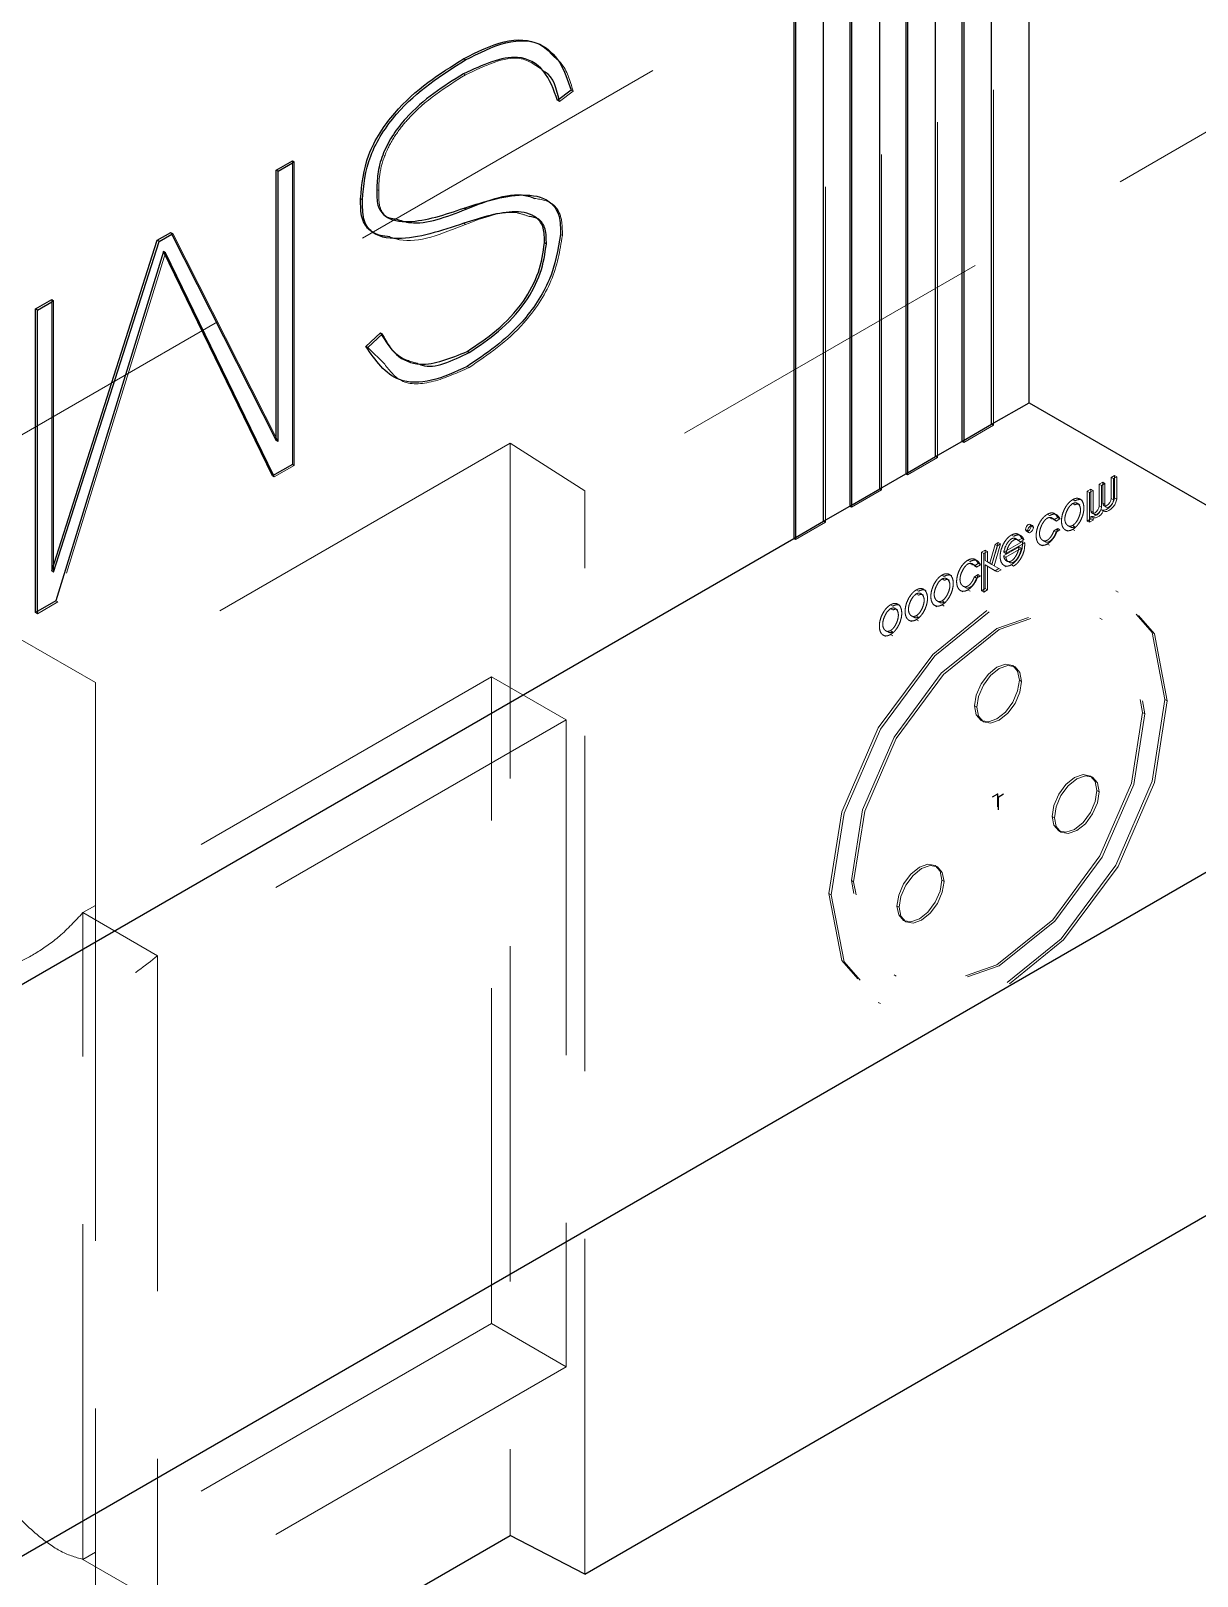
# Model space of a CAD drawing. Header units: millimetres. Extents: x 0 to 841, y 0 to 2287.
# Drawn here: x 610.68 to 615.1, y 222.34 to 228.19 of the extents above; entities that cross this region are included whole.
import ezdxf

# ---------------------------------------------------------------- set-up
doc = ezdxf.new("R2010")
doc.units = ezdxf.units.MM
doc.header["$PDSIZE"] = -1
doc.linetypes.add('HIDDEN', pattern=[1.905, 1.27, -0.635])

msp = doc.modelspace()

# ---------------------------------------------------------------- linework, layer by layer
at = {"color": 7, "linetype": 'Continuous', "lineweight": 25}
for p, q in [((614.4622, 226.7823), (614.4622, 230.8126)), ((614.3207, 226.7006), (614.3207, 230.731)), ((614.2076, 230.6656), (614.2076, 226.6353)), ((614.2147, 230.6616), (614.2147, 226.6394)), ((614.1086, 226.5782), (614.1086, 230.6085)), ((613.9955, 230.5432), (613.9955, 226.5128)), ((614.0025, 230.5391), (614.0025, 226.5169)), ((613.8965, 226.4557), (613.8965, 230.486)), ((613.7833, 230.4207), (613.7833, 226.3904)), ((613.7904, 230.4166), (613.7904, 226.3945)), ((613.6843, 226.3332), (613.6843, 230.3636)), ((613.5712, 230.2983), (613.5712, 226.2679)), ((613.5783, 230.2942), (613.5783, 226.272)), ((612.3273, 228.0804), (612.3202, 228.0845)), ((612.7279, 227.9661), (612.6765, 227.9268)), ((611.6106, 227.6633), (611.6718, 227.6986)), ((611.6718, 227.6986), (611.6718, 226.5487)), ((611.6106, 226.6391), (611.6106, 227.6633)), ((611.6176, 227.6592), (611.6106, 227.6633)), ((611.6176, 227.6592), (611.6718, 227.6905)), ((611.6176, 226.6351), (611.6176, 227.6592)), ((611.9374, 227.55), (611.9303, 227.5541)), ((612.3298, 227.5151), (612.3227, 227.5192)), ((611.1602, 227.3974), (611.212, 227.4273)), ((611.1673, 227.3933), (611.2152, 227.421)), ((611.212, 227.4273), (611.6106, 226.6391)), ((610.7603, 226.1449), (611.1602, 227.3974)), ((610.7673, 226.1408), (611.1673, 227.3933)), ((611.1836, 227.3542), (610.7761, 226.0317)), ((611.1673, 227.3933), (611.1602, 227.3974)), ((611.596, 226.505), (611.1836, 227.3542)), ((611.1907, 227.3501), (611.1836, 227.3542)), ((611.6, 226.5072), (611.1907, 227.3501)), ((612.634, 227.3832), (612.627, 227.3873)), ((610.699, 227.1371), (610.7603, 227.1724)), ((610.7603, 227.1724), (610.7603, 226.1449)), ((610.699, 225.9871), (610.699, 227.1371)), ((610.7061, 227.133), (610.699, 227.1371)), ((610.7061, 227.133), (610.7603, 227.1643)), ((610.7061, 225.9912), (610.7061, 227.133)), ((611.9504, 226.9948), (612.0057, 227.047)), ((611.9574, 226.9907), (612.0128, 227.0429)), ((611.9574, 226.9907), (611.9504, 226.9948)), ((612.0217, 226.9276), (611.9574, 226.9907)), ((612.3415, 226.9723), (612.3344, 226.9764)), ((614.3207, 226.7006), (614.4622, 226.7823)), ((614.4622, 226.7823), (616.3374, 225.6997)), ((614.2076, 226.6353), (614.3207, 226.7006)), ((611.6176, 226.6351), (611.6106, 226.6391)), ((614.1086, 226.5782), (614.2076, 226.6353)), ((611.6718, 226.5487), (611.596, 226.505)), ((613.9955, 226.5128), (614.1086, 226.5782)), ((613.8965, 226.4557), (613.9955, 226.5128)), ((613.7833, 226.3904), (613.8965, 226.4557)), ((613.6843, 226.3332), (613.7833, 226.3904)), ((613.5712, 226.2679), (613.6843, 226.3332)), ((608.285, 223.2162), (613.5712, 226.2679)), ((610.7673, 226.1408), (610.7603, 226.1449)), ((610.7761, 226.0317), (610.699, 225.9871)), ((609.9735, 222.0258), (616.3374, 225.6997)), ((612.7793, 222.3459), (615.9075, 224.1518)), ((610.926, 221.5855), (612.4965, 222.4921)), ((612.7793, 222.3459), (612.4965, 222.4921))]:
    msp.add_line(p, q, dxfattribs=at)
at = {"color": 7, "linetype": 'HIDDEN', "lineweight": 18}
for p, q in [((614.3278, 226.6965), (614.3278, 230.7269)), ((614.1157, 226.5741), (614.1157, 230.6044)), ((613.9035, 226.4516), (613.9035, 230.482)), ((613.6914, 226.3292), (613.6914, 230.3595)), ((616.3374, 229.9457), (609.9735, 226.2718)), ((615.9075, 228.254), (612.7793, 226.4481)), ((612.3273, 228.0235), (612.3202, 228.0276)), ((612.735, 227.962), (612.6836, 227.9227)), ((612.735, 227.962), (612.7279, 227.9661)), ((612.6836, 227.9227), (612.6765, 227.9268)), ((611.6789, 227.6945), (611.6718, 227.6986)), ((611.6718, 227.6905), (611.6789, 227.6945)), ((611.6789, 227.6945), (611.6789, 226.5446)), ((611.9988, 227.5862), (611.9918, 227.5902)), ((611.219, 227.4232), (611.212, 227.4273)), ((611.2152, 227.421), (611.219, 227.4232)), ((611.219, 227.4232), (611.6176, 226.6351)), ((612.3281, 227.4576), (612.321, 227.4617)), ((612.6949, 227.4155), (612.6878, 227.4196)), ((611.1907, 227.3501), (610.7832, 226.0276)), ((610.7673, 227.1683), (610.7603, 227.1724)), ((610.7603, 227.1643), (610.7673, 227.1683)), ((610.7673, 227.1683), (610.7673, 226.1408)), ((612.0128, 227.0429), (612.0057, 227.047)), ((612.3415, 226.9158), (612.3344, 226.9199)), ((614.2147, 226.6312), (614.3278, 226.6965)), ((614.3278, 226.6965), (614.3207, 226.7006)), ((612.4965, 226.6285), (610.926, 225.7219)), ((612.4965, 226.6285), (612.7793, 226.4481)), ((612.4965, 226.6285), (612.4965, 222.4921)), ((614.2147, 226.6312), (614.2076, 226.6353)), ((614.2147, 226.6394), (614.2147, 226.6312)), ((611.6789, 226.5446), (611.6031, 226.5009)), ((611.6789, 226.5446), (611.6718, 226.5487)), ((614.0025, 226.5088), (614.1157, 226.5741)), ((614.1157, 226.5741), (614.1086, 226.5782)), ((611.6031, 226.5009), (611.596, 226.505)), ((611.6031, 226.5009), (611.6, 226.5072)), ((614.0025, 226.5088), (613.9955, 226.5128)), ((614.0025, 226.5169), (614.0025, 226.5088)), ((614.7282, 226.4732), (614.7414, 226.4808)), ((614.7282, 226.4732), (614.7282, 226.391)), ((614.7282, 226.4732), (614.7367, 226.4683)), ((614.7367, 226.4683), (614.7499, 226.4759)), ((614.7414, 226.4808), (614.7414, 226.4011)), ((614.7414, 226.4808), (614.7499, 226.4759)), ((614.7499, 226.4759), (614.7499, 226.3962)), ((614.7864, 226.5068), (614.7736, 226.4994)), ((614.7736, 226.4994), (614.7736, 226.4197)), ((614.7736, 226.4994), (614.7821, 226.4945)), ((614.7949, 226.5019), (614.7821, 226.4945)), ((614.7821, 226.4945), (614.7821, 226.4148)), ((614.7864, 226.5068), (614.7864, 226.4212)), ((614.7864, 226.5068), (614.7949, 226.5019)), ((614.7949, 226.5019), (614.7949, 226.4163)), ((612.7793, 222.3459), (612.7793, 226.4481)), ((613.7904, 226.3863), (613.9035, 226.4516)), ((613.9035, 226.4516), (613.8965, 226.4557)), ((614.6277, 226.4151), (614.6361, 226.4102)), ((614.664, 226.4125), (614.6555, 226.4174)), ((614.6824, 226.4467), (614.6962, 226.4547)), ((614.6824, 226.3341), (614.6824, 226.4467)), ((614.6824, 226.4467), (614.6909, 226.4418)), ((614.6909, 226.4418), (614.7047, 226.4498)), ((614.6909, 226.3292), (614.6909, 226.4418)), ((614.6962, 226.4547), (614.6962, 226.3725)), ((614.6962, 226.4547), (614.7047, 226.4498)), ((614.7047, 226.4498), (614.7047, 226.3676)), ((614.7367, 226.4683), (614.7367, 226.3861)), ((614.7736, 226.4197), (614.7821, 226.4148)), ((614.7864, 226.4212), (614.7949, 226.4163)), ((613.7904, 226.3863), (613.7833, 226.3904)), ((613.7904, 226.3945), (613.7904, 226.3863)), ((614.5316, 226.3597), (614.5401, 226.3548)), ((614.5662, 226.358), (614.5577, 226.3629)), ((614.6277, 226.4004), (614.6361, 226.3955)), ((614.6552, 226.3953), (614.6467, 226.4002)), ((614.6962, 226.3725), (614.7047, 226.3676)), ((614.7008, 226.3644), (614.7093, 226.3595)), ((614.7282, 226.391), (614.7367, 226.3861)), ((614.7348, 226.3774), (614.7433, 226.3725)), ((614.7357, 226.3768), (614.7442, 226.3719)), ((614.7414, 226.4011), (614.7499, 226.3962)), ((614.7461, 226.3918), (614.7546, 226.3869)), ((613.5783, 226.2638), (613.6914, 226.3292)), ((613.6914, 226.3292), (613.6843, 226.3332)), ((614.449, 226.3023), (614.4574, 226.2974)), ((614.4521, 226.2954), (614.4606, 226.2905)), ((614.4756, 226.3165), (614.4671, 226.3214)), ((614.4702, 226.3145), (614.4787, 226.3096)), ((614.5475, 226.3427), (614.5391, 226.3476)), ((614.5565, 226.3387), (614.571, 226.347)), ((614.5565, 226.3387), (614.565, 226.3338)), ((614.5565, 226.2968), (614.571, 226.3052)), ((614.5565, 226.2968), (614.565, 226.2919)), ((614.565, 226.3338), (614.5795, 226.3421)), ((614.565, 226.2919), (614.5795, 226.3003)), ((614.571, 226.347), (614.5795, 226.3421)), ((614.571, 226.3052), (614.5795, 226.3003)), ((614.5998, 226.3002), (614.6083, 226.2953)), ((614.6086, 226.3173), (614.6171, 226.3124)), ((614.6277, 226.3171), (614.6361, 226.3123)), ((614.6277, 226.3025), (614.6361, 226.2976)), ((614.6824, 226.3341), (614.6962, 226.342)), ((614.6824, 226.3341), (614.6909, 226.3292)), ((614.6909, 226.3292), (614.7047, 226.3371)), ((614.6962, 226.342), (614.6962, 226.3509)), ((614.6962, 226.3509), (614.7047, 226.346)), ((614.6962, 226.342), (614.7047, 226.3371)), ((614.7047, 226.3371), (614.7047, 226.346)), ((610.926, 225.7219), (609.9735, 226.2718)), ((613.5783, 226.2638), (613.5712, 226.2679)), ((613.5783, 226.272), (613.5783, 226.2638)), ((614.334, 226.2456), (614.3134, 226.1742)), ((614.3218, 226.1694), (614.3457, 226.2524)), ((614.3425, 226.2407), (614.3219, 226.1693)), ((614.3303, 226.1645), (614.3542, 226.2475)), ((614.3457, 226.2524), (614.334, 226.2456)), ((614.334, 226.2456), (614.3425, 226.2407)), ((614.3542, 226.2475), (614.3425, 226.2407)), ((614.3457, 226.2524), (614.3542, 226.2475)), ((614.366, 226.2026), (614.4248, 226.2365)), ((614.3664, 226.216), (614.4374, 226.257)), ((614.3749, 226.2111), (614.4458, 226.2521)), ((614.3954, 226.281), (614.4038, 226.2761)), ((614.4128, 226.2642), (614.4043, 226.2691)), ((614.4203, 226.26), (614.4348, 226.2683)), ((614.4203, 226.26), (614.4287, 226.2551)), ((614.4299, 226.2793), (614.4214, 226.2842)), ((614.4248, 226.2365), (614.4332, 226.2316)), ((614.4287, 226.2551), (614.4432, 226.2634)), ((614.4348, 226.2683), (614.4432, 226.2634)), ((614.4374, 226.257), (614.4458, 226.2521)), ((614.5038, 226.2448), (614.5123, 226.2399)), ((614.5128, 226.2618), (614.5213, 226.2569)), ((614.5316, 226.247), (614.5401, 226.2421)), ((614.2304, 226.1858), (614.2389, 226.1809)), ((614.265, 226.1841), (614.2565, 226.189)), ((614.2965, 226.224), (614.2826, 226.2159)), ((614.2826, 226.2159), (614.2826, 226.07)), ((614.2826, 226.2159), (614.2911, 226.211)), ((614.305, 226.2191), (614.2911, 226.211)), ((614.2911, 226.211), (614.2911, 226.0651)), ((614.2965, 226.184), (614.2965, 226.224)), ((614.2965, 226.224), (614.305, 226.2191)), ((614.2965, 226.184), (614.3134, 226.1742)), ((614.2965, 226.184), (614.305, 226.1791)), ((614.305, 226.1791), (614.305, 226.2191)), ((614.305, 226.1791), (614.3218, 226.1694)), ((614.366, 226.2026), (614.3744, 226.1977)), ((614.3664, 226.216), (614.3749, 226.2111)), ((614.3744, 226.1977), (614.4332, 226.2316)), ((614.3826, 226.1806), (614.3911, 226.1757)), ((614.1329, 226.1295), (614.1413, 226.1246)), ((614.1692, 226.1268), (614.1607, 226.1317)), ((614.2463, 226.1688), (614.2379, 226.1737)), ((614.2553, 226.1648), (614.2698, 226.1731)), ((614.2553, 226.1648), (614.2638, 226.1599)), ((614.2553, 226.1229), (614.2698, 226.1313)), ((614.2553, 226.1229), (614.2638, 226.1181)), ((614.2638, 226.1599), (614.2783, 226.1682)), ((614.2638, 226.1181), (614.2783, 226.1264)), ((614.2698, 226.1731), (614.2783, 226.1682)), ((614.2698, 226.1313), (614.2783, 226.1264)), ((614.2965, 226.1676), (614.334, 226.146)), ((614.2965, 226.0781), (614.2965, 226.1676)), ((614.2965, 226.1676), (614.305, 226.1627)), ((614.305, 226.0732), (614.305, 226.1627)), ((614.305, 226.1627), (614.3425, 226.1411)), ((614.3134, 226.1742), (614.3218, 226.1694)), ((614.3218, 226.1694), (614.3482, 226.1542)), ((614.3218, 226.1694), (614.3303, 226.1645)), ((614.3303, 226.1645), (614.3566, 226.1493)), ((614.334, 226.146), (614.3482, 226.1542)), ((614.334, 226.146), (614.3425, 226.1411)), ((614.3425, 226.1411), (614.3566, 226.1493)), ((614.3482, 226.1542), (614.3566, 226.1493)), ((614.3675, 226.1661), (614.376, 226.1612)), ((614.3954, 226.1683), (614.4038, 226.1634)), ((614.0353, 226.0732), (614.0438, 226.0683)), ((614.0716, 226.0705), (614.0631, 226.0754)), ((614.1329, 226.1148), (614.1413, 226.1099)), ((614.1604, 226.1097), (614.1519, 226.1146)), ((614.2026, 226.0709), (614.2111, 226.066)), ((614.2116, 226.0879), (614.2201, 226.083)), ((614.2304, 226.0731), (614.2389, 226.0682)), ((614.2826, 226.07), (614.2965, 226.0781)), ((614.2826, 226.07), (614.2911, 226.0651)), ((614.2911, 226.0651), (614.305, 226.0732)), ((614.2965, 226.0781), (614.305, 226.0732)), ((614.7993, 226.0652), (614.7908, 226.0701)), ((610.7832, 226.0276), (610.7061, 225.9831)), ((610.7832, 226.0276), (610.7761, 226.0317)), ((613.9377, 226.0168), (613.9462, 226.0119)), ((613.9377, 226.0021), (613.9462, 225.9972)), ((613.9652, 225.997), (613.9568, 226.0019)), ((613.9741, 226.0142), (613.9656, 226.0191)), ((614.0353, 226.0585), (614.0438, 226.0536)), ((614.0628, 226.0534), (614.0543, 226.0583)), ((614.105, 226.0146), (614.1135, 226.0097)), ((614.1138, 226.0317), (614.1223, 226.0268)), ((614.1329, 226.0315), (614.1413, 226.0266)), ((614.1329, 226.0168), (614.1413, 226.0119)), ((610.7061, 225.9831), (610.699, 225.9871)), ((610.7061, 225.9831), (610.7061, 225.9912)), ((614.0074, 225.9582), (614.0159, 225.9533)), ((614.0162, 225.9754), (614.0247, 225.9705)), ((614.0353, 225.9752), (614.0438, 225.9703)), ((614.0353, 225.9605), (614.0438, 225.9556)), ((614.7393, 225.9613), (614.7308, 225.9662)), ((613.9098, 225.9019), (613.9183, 225.897)), ((613.9187, 225.919), (613.9271, 225.9141)), ((613.9377, 225.9188), (613.9462, 225.9139)), ((613.9377, 225.9041), (613.9462, 225.8992)), ((614.4093, 225.7817), (614.4008, 225.7866)), ((612.4258, 225.7443), (610.926, 224.8785)), ((610.926, 225.7219), (610.926, 224.8785)), ((612.4258, 225.7443), (612.7086, 225.581)), ((612.4258, 223.2947), (612.4258, 225.7443)), ((614.4257, 225.7316), (614.4342, 225.7267)), ((614.9772, 225.6581), (614.9857, 225.6532)), ((614.256, 225.6336), (614.2645, 225.6287)), ((614.8924, 225.6091), (614.9009, 225.6042)), ((612.7086, 225.581), (611.1614, 224.6879)), ((612.7086, 225.581), (612.7086, 223.1314)), ((614.2808, 225.5787), (614.2893, 225.5738)), ((614.7033, 225.3634), (614.6948, 225.3683)), ((614.7196, 225.3134), (614.7281, 225.3085)), ((614.5499, 225.2154), (614.5584, 225.2105)), ((614.5748, 225.1605), (614.5833, 225.1556)), ((614.1154, 225.0241), (614.1069, 225.029)), ((613.7893, 224.9723), (613.7978, 224.9674)), ((614.1318, 224.974), (614.1402, 224.9691)), ((613.7044, 224.9233), (613.7129, 224.9184)), ((610.926, 224.8785), (610.8786, 224.8511)), ((610.8786, 222.4015), (610.8786, 224.8511)), ((610.8786, 224.8511), (611.1614, 224.6879)), ((610.926, 224.8785), (610.926, 222.4289)), ((613.962, 224.876), (613.9705, 224.8711)), ((613.9869, 224.8211), (613.9954, 224.8162)), ((611.1614, 224.6879), (611.1614, 222.2382)), ((613.9509, 224.6152), (613.9594, 224.6103)), ((613.8909, 224.5112), (613.8994, 224.5063)), ((612.4258, 223.2947), (610.926, 222.4289)), ((612.7086, 223.1314), (612.4258, 223.2947)), ((612.7086, 223.1314), (611.1614, 222.2382)), ((610.926, 222.4289), (610.8786, 222.4015)), ((611.1614, 222.2382), (610.8786, 222.4015)), ((610.926, 222.4289), (610.926, 221.5855))]:
    msp.add_line(p, q, dxfattribs=at)
at = {"color": 7, "linetype": 'Continuous'}
for p, q in [((614.3434, 225.3), (614.3225, 225.2879)), ((614.3434, 225.3), (614.3225, 225.2879)), ((614.3434, 225.3), (614.3434, 225.2516)), ((614.3434, 225.3), (614.3434, 225.2516)), ((614.3451, 225.2882), (614.366, 225.3003)), ((614.3451, 225.2882), (614.3451, 225.2399))]:
    msp.add_line(p, q, dxfattribs=at)
at = {"color": 7, "linetype": 'HIDDEN', "lineweight": 18, "flags": 128}
for points in [[(614.7348, 226.3774), (614.741, 226.375), (614.7483, 226.3753), (614.7562, 226.3783), (614.7642, 226.3839), (614.7717, 226.3915), (614.7782, 226.4007), (614.7832, 226.4109), (614.7864, 226.4212)], [(614.7414, 226.4011), (614.7429, 226.3952), (614.7464, 226.3916), (614.7516, 226.3908), (614.7575, 226.393), (614.7634, 226.3977), (614.7685, 226.4044), (614.7721, 226.4121), (614.7736, 226.4197)], [(614.7433, 226.3725), (614.7494, 226.3701), (614.7567, 226.3704), (614.7647, 226.3734), (614.7727, 226.379), (614.7802, 226.3866), (614.7867, 226.3958), (614.7917, 226.406), (614.7949, 226.4163)], [(614.7499, 226.3962), (614.7514, 226.3903), (614.7549, 226.3867), (614.76, 226.3859), (614.766, 226.3881), (614.7719, 226.3928), (614.777, 226.3995), (614.7806, 226.4072), (614.7821, 226.4148)], [(614.6962, 226.3725), (614.698, 226.3671), (614.7016, 226.364), (614.7065, 226.3634), (614.7122, 226.3655), (614.7179, 226.37), (614.7228, 226.3763), (614.7264, 226.3836), (614.7282, 226.391)], [(614.7047, 226.3676), (614.7064, 226.3622), (614.71, 226.3591), (614.715, 226.3585), (614.7207, 226.3606), (614.7264, 226.3651), (614.7313, 226.3714), (614.7349, 226.3787), (614.7367, 226.3861)], [(614.449, 226.3023), (614.4498, 226.3074), (614.4521, 226.3127), (614.4555, 226.3174), (614.4596, 226.3207), (614.4636, 226.3221), (614.4671, 226.3214), (614.4694, 226.3188), (614.4702, 226.3145)], [(614.4702, 226.3145), (614.4694, 226.3094), (614.4671, 226.3041), (614.4636, 226.2994), (614.4596, 226.2962), (614.4555, 226.2948), (614.4521, 226.2954), (614.4498, 226.2981), (614.449, 226.3023)], [(614.4574, 226.2974), (614.4583, 226.3025), (614.4606, 226.3078), (614.464, 226.3125), (614.4681, 226.3158), (614.4721, 226.3172), (614.4756, 226.3165), (614.4779, 226.3139), (614.4787, 226.3096)], [(614.4787, 226.3096), (614.4779, 226.3045), (614.4756, 226.2992), (614.4721, 226.2945), (614.4681, 226.2913), (614.464, 226.2899), (614.4606, 226.2905), (614.4583, 226.2932), (614.4574, 226.2974)], [(613.7044, 224.9233), (613.7529, 225.2325), (613.8908, 225.5506), (614.0973, 225.829), (614.3408, 226.0256), (614.5844, 226.1102), (614.7908, 226.0701), (614.9288, 225.9113), (614.9772, 225.6581)], [(613.7129, 224.9184), (613.7614, 225.2276), (613.8993, 225.5457), (614.1058, 225.8241), (614.3493, 226.0207), (614.5929, 226.1053), (614.7993, 226.0652), (614.9373, 225.9064), (614.9857, 225.6532)], [(613.7893, 224.9723), (613.8313, 225.2403), (613.9508, 225.5159), (614.1298, 225.7573), (614.3408, 225.9276), (614.5519, 226.001), (614.7308, 225.9662), (614.8504, 225.8286), (614.8924, 225.6091)], [(613.7978, 224.9674), (613.8398, 225.2354), (613.9593, 225.511), (614.1383, 225.7524), (614.3493, 225.9227), (614.5604, 225.9961), (614.7393, 225.9613), (614.8589, 225.8237), (614.9009, 225.6042)], [(614.256, 225.6336), (614.2624, 225.6749), (614.2808, 225.7173), (614.3084, 225.7544), (614.3408, 225.7806), (614.3733, 225.7919), (614.4008, 225.7865), (614.4192, 225.7654), (614.4257, 225.7316)], [(614.2645, 225.6287), (614.2709, 225.67), (614.2893, 225.7124), (614.3169, 225.7495), (614.3493, 225.7757), (614.3818, 225.787), (614.4093, 225.7817), (614.4277, 225.7605), (614.4342, 225.7267)], [(614.4257, 225.7316), (614.4192, 225.6904), (614.4008, 225.648), (614.3733, 225.6108), (614.3408, 225.5846), (614.3084, 225.5734), (614.2808, 225.5787), (614.2624, 225.5999), (614.256, 225.6336)], [(614.4342, 225.7267), (614.4277, 225.6855), (614.4093, 225.6431), (614.3818, 225.6059), (614.3493, 225.5797), (614.3169, 225.5685), (614.2893, 225.5738), (614.2709, 225.595), (614.2645, 225.6287)], [(614.9772, 225.6581), (614.9288, 225.3489), (614.7908, 225.0308), (614.5844, 224.7523), (614.3408, 224.5558), (614.0973, 224.4711), (613.8908, 224.5113), (613.7529, 224.67), (613.7044, 224.9233)], [(614.9857, 225.6532), (614.9373, 225.344), (614.7993, 225.0259), (614.5929, 224.7474), (614.3493, 224.5509), (614.1058, 224.4663), (613.8993, 224.5064), (613.7614, 224.6651), (613.7129, 224.9184)], [(614.8924, 225.6091), (614.8504, 225.3411), (614.7308, 225.0655), (614.5519, 224.8241), (614.3408, 224.6538), (614.1298, 224.5804), (613.9508, 224.6152), (613.8313, 224.7528), (613.7893, 224.9723)], [(614.9009, 225.6042), (614.8589, 225.3362), (614.7393, 225.0606), (614.5604, 224.8192), (614.3493, 224.6489), (614.1383, 224.5755), (613.9593, 224.6103), (613.8398, 224.7479), (613.7978, 224.9674)], [(614.5499, 225.2154), (614.5564, 225.2566), (614.5748, 225.2991), (614.6023, 225.3362), (614.6348, 225.3624), (614.6672, 225.3737), (614.6948, 225.3683), (614.7132, 225.3472), (614.7196, 225.3134)], [(614.5584, 225.2105), (614.5649, 225.2517), (614.5833, 225.2942), (614.6108, 225.3313), (614.6433, 225.3575), (614.6757, 225.3688), (614.7033, 225.3634), (614.7217, 225.3423), (614.7281, 225.3085)], [(614.7196, 225.3134), (614.7132, 225.2722), (614.6948, 225.2298), (614.6672, 225.1926), (614.6348, 225.1664), (614.6023, 225.1551), (614.5748, 225.1605), (614.5564, 225.1817), (614.5499, 225.2154)], [(614.7281, 225.3085), (614.7217, 225.2673), (614.7033, 225.2249), (614.6757, 225.1877), (614.6433, 225.1615), (614.6108, 225.1502), (614.5833, 225.1556), (614.5649, 225.1768), (614.5584, 225.2105)], [(613.962, 224.876), (613.9685, 224.9173), (613.9869, 224.9597), (614.0144, 224.9968), (614.0469, 225.023), (614.0794, 225.0343), (614.1069, 225.029), (614.1253, 225.0078), (614.1318, 224.974)], [(613.9705, 224.8711), (613.977, 224.9124), (613.9954, 224.9548), (614.0229, 224.9919), (614.0554, 225.0181), (614.0879, 225.0294), (614.1154, 225.0241), (614.1338, 225.0029), (614.1402, 224.9691)], [(614.1318, 224.974), (614.1253, 224.9328), (614.1069, 224.8904), (614.0794, 224.8532), (614.0469, 224.827), (614.0144, 224.8158), (613.9869, 224.8211), (613.9685, 224.8423), (613.962, 224.876)], [(614.1402, 224.9691), (614.1338, 224.9279), (614.1154, 224.8855), (614.0879, 224.8484), (614.0554, 224.8221), (614.0229, 224.8109), (613.9954, 224.8162), (613.977, 224.8374), (613.9705, 224.8711)]]:
    msp.add_lwpolyline(points, dxfattribs=at)
at = {"color": 7, "linetype": 'HIDDEN', "lineweight": 18}
for centre in [(614.6983, 226.3892), (614.7068, 226.3843)]:
    msp.add_arc(centre, 0.0383, 266.79373, 342.02451, dxfattribs=at)
at = {"color": 7, "linetype": 'Continuous', "lineweight": 25}
for points, knots in [([(612.3202, 228.0845), (612.3723, 228.1109), (612.4762, 228.1637), (612.607, 228.155), (612.6895, 228.0784), (612.7151, 228.0035), (612.7279, 227.9661)], [0, 0, 0, 0, 0.280313, 0.559402, 0.779436, 1, 1, 1, 1]), ([(612.3273, 228.0804), (612.379, 228.1063), (612.4821, 228.158), (612.604, 228.1569), (612.6479, 228.1087), (612.6625, 228.0927)], [0, 0, 0, 0, 0.401953, 0.802152, 1, 1, 1, 1]), ([(611.9303, 227.5541), (611.9353, 227.6092), (611.9427, 227.692), (612.002, 227.8061), (612.1149, 227.9554), (612.229, 228.0272), (612.3202, 228.0845)], [0, 0, 0, 0, 0.249175, 0.374659, 0.500348, 1, 1, 1, 1]), ([(611.9374, 227.55), (611.9423, 227.6051), (611.9498, 227.6879), (612.009, 227.802), (612.122, 227.9513), (612.2361, 228.0231), (612.3273, 228.0804)], [0, 0, 0, 0, 0.249175, 0.374659, 0.500348, 1, 1, 1, 1]), ([(612.6765, 227.9268), (612.6617, 227.9677), (612.6321, 228.0494), (612.5105, 228.1156), (612.3924, 228.0609), (612.3202, 228.0276)], [0, 0, 0, 0, 0.281247, 0.561298, 1, 1, 1, 1]), ([(612.3202, 228.0276), (612.2445, 227.9804), (612.1497, 227.9213), (612.0526, 227.7996), (612.0148, 227.7291), (611.9936, 227.6558), (611.9924, 227.6121), (611.9918, 227.5902)], [0, 0, 0, 0, 0.498923, 0.624297, 0.749457, 0.874611, 1, 1, 1, 1]), ([(612.6836, 227.9227), (612.6726, 227.9698), (612.6616, 228.0176), (612.6285, 228.0348), (612.628, 228.0351)], [0, 0, 0, 0, 0.985914, 1, 1, 1, 1]), ([(611.9918, 227.5902), (611.9915, 227.5687), (611.991, 227.5255), (612.031, 227.4739), (612.1426, 227.4582), (612.2506, 227.4948), (612.3227, 227.5192)], [0, 0, 0, 0, 0.1247431, 0.2495365, 0.4990063, 1, 1, 1, 1]), ([(612.3298, 227.5151), (612.4146, 227.5489), (612.5102, 227.5869), (612.5816, 227.5592), (612.5895, 227.5561)], [0, 0, 0, 0, 0.888818, 1, 1, 1, 1]), ([(612.321, 227.4617), (612.2351, 227.4328), (612.1065, 227.3896), (611.9754, 227.4135), (611.9303, 227.4777), (611.9303, 227.5286), (611.9303, 227.5541)], [0, 0, 0, 0, 0.5008448, 0.7501759, 0.8750637, 1, 1, 1, 1]), ([(612.0408, 227.4101), (612.0165, 227.4131), (611.9733, 227.4183), (611.9376, 227.4741), (611.9375, 227.5247), (611.9374, 227.55)], [0, 0, 0, 0, 0.391854, 0.695868, 1, 1, 1, 1]), ([(612.3227, 227.5192), (612.4038, 227.5452), (612.5253, 227.5842), (612.6468, 227.5548), (612.6868, 227.4912), (612.6875, 227.4435), (612.6878, 227.4196)], [0, 0, 0, 0, 0.500677, 0.749958, 0.874961, 1, 1, 1, 1]), ([(612.0636, 227.4779), (612.0816, 227.4722), (612.1579, 227.4478), (612.2554, 227.486), (612.3298, 227.5151)], [0, 0, 0, 0, 0.236803, 1, 1, 1, 1]), ([(612.627, 227.3873), (612.6268, 227.4072), (612.6266, 227.447), (612.5906, 227.4963), (612.4885, 227.5158), (612.3881, 227.4833), (612.321, 227.4617)], [0, 0, 0, 0, 0.124865, 0.249753, 0.499152, 1, 1, 1, 1]), ([(612.634, 227.3832), (612.6338, 227.4029), (612.6333, 227.4422), (612.6089, 227.4813), (612.5814, 227.4855), (612.5683, 227.4875)], [0, 0, 0, 0, 0.345237, 0.690535, 1, 1, 1, 1]), ([(612.6878, 227.4196), (612.6781, 227.3621), (612.6587, 227.2472), (612.5225, 227.0466), (612.4058, 226.968), (612.3344, 226.9199)], [0, 0, 0, 0, 0.279792, 0.55905, 1, 1, 1, 1]), ([(612.3344, 226.9764), (612.3716, 227.0011), (612.4459, 227.0504), (612.5446, 227.1528), (612.6111, 227.2773), (612.6217, 227.3506), (612.627, 227.3873)], [0, 0, 0, 0, 0.281064, 0.560765, 0.780057, 1, 1, 1, 1]), ([(612.3415, 226.9723), (612.3787, 226.997), (612.453, 227.0464), (612.5517, 227.1487), (612.6182, 227.2733), (612.6288, 227.3465), (612.634, 227.3832)], [0, 0, 0, 0, 0.281064, 0.560765, 0.780057, 1, 1, 1, 1]), ([(612.0057, 227.047), (612.0237, 227.0167), (612.0596, 226.9561), (612.17, 226.9092), (612.2721, 226.951), (612.3344, 226.9764)], [0, 0, 0, 0, 0.28092, 0.5613, 1, 1, 1, 1]), ([(612.3344, 226.9199), (612.2888, 226.8988), (612.1977, 226.8568), (612.0462, 226.8567), (611.9867, 226.9425), (611.9504, 226.9948)], [0, 0, 0, 0, 0.281159, 0.561636, 1, 1, 1, 1]), ([(612.1442, 226.9317), (612.1504, 226.9289), (612.2027, 226.9049), (612.2764, 226.9407), (612.3415, 226.9723)], [0, 0, 0, 0, 0.118137, 1, 1, 1, 1])]:
    msp.add_open_spline(points, degree=3, knots=knots, dxfattribs=at)
at = {"color": 7, "linetype": 'HIDDEN', "lineweight": 18}
for points, knots in [([(612.628, 228.0351), (612.5982, 228.0576), (612.5211, 228.1161), (612.401, 228.0587), (612.3273, 228.0235)], [0, 0, 0, 0, 0.386204, 1, 1, 1, 1]), ([(612.6625, 228.0927), (612.6722, 228.0849), (612.7083, 228.056), (612.7237, 228.0017), (612.735, 227.962)], [0, 0, 0, 0, 0.271158, 1, 1, 1, 1]), ([(612.3273, 228.0235), (612.2515, 227.9763), (612.1567, 227.9172), (612.0597, 227.7955), (612.0218, 227.7251), (612.0007, 227.6518), (611.9994, 227.608), (611.9988, 227.5862)], [0, 0, 0, 0, 0.498923, 0.624297, 0.749457, 0.874611, 1, 1, 1, 1]), ([(611.9988, 227.5862), (611.9987, 227.5649), (611.9985, 227.5223), (612.0241, 227.4827), (612.0517, 227.4794), (612.0636, 227.4779)], [0, 0, 0, 0, 0.3630908, 0.726328, 1, 1, 1, 1]), ([(612.5895, 227.5561), (612.6158, 227.5518), (612.6598, 227.5446), (612.6937, 227.4867), (612.6945, 227.4393), (612.6949, 227.4155)], [0, 0, 0, 0, 0.427419, 0.71367, 1, 1, 1, 1]), ([(612.5683, 227.4875), (612.5537, 227.4928), (612.4858, 227.5174), (612.3974, 227.4839), (612.3281, 227.4576)], [0, 0, 0, 0, 0.215365, 1, 1, 1, 1]), ([(612.3281, 227.4576), (612.2387, 227.4214), (612.1336, 227.3787), (612.0529, 227.406), (612.0408, 227.4101)], [0, 0, 0, 0, 0.850037, 1, 1, 1, 1]), ([(612.6949, 227.4155), (612.6852, 227.358), (612.6657, 227.2431), (612.5296, 227.0426), (612.4129, 226.9639), (612.3415, 226.9158)], [0, 0, 0, 0, 0.279792, 0.55905, 1, 1, 1, 1]), ([(612.0128, 227.0429), (612.0302, 227.0112), (612.0613, 226.9544), (612.1189, 226.9386), (612.1442, 226.9317)], [0, 0, 0, 0, 0.559012, 1, 1, 1, 1]), ([(612.3415, 226.9158), (612.2962, 226.8953), (612.2056, 226.8543), (612.0835, 226.847), (612.0405, 226.9031), (612.0217, 226.9276)], [0, 0, 0, 0, 0.361123, 0.721372, 1, 1, 1, 1]), ([(614.6277, 226.3025), (614.6251, 226.3012), (614.6195, 226.2983), (614.6106, 226.2968), (614.6013, 226.2985), (614.5928, 226.3051), (614.5867, 226.3171), (614.5845, 226.3339), (614.5867, 226.3532), (614.5928, 226.3723), (614.6013, 226.3887), (614.6106, 226.4011), (614.6195, 226.4098), (614.6251, 226.4135), (614.6277, 226.4151)], [0, 0, 0, 0, 0.053784, 0.117806, 0.194259, 0.284674, 0.388205, 0.5, 0.611795, 0.715326, 0.805741, 0.882194, 0.946216, 1, 1, 1, 1]), ([(614.6277, 226.4151), (614.6302, 226.4164), (614.6359, 226.4193), (614.6447, 226.4207), (614.654, 226.419), (614.6625, 226.4125), (614.6686, 226.4005), (614.6708, 226.3837), (614.6686, 226.3644), (614.6625, 226.3453), (614.654, 226.3289), (614.6447, 226.3165), (614.6359, 226.3078), (614.6302, 226.3041), (614.6277, 226.3025)], [0, 0, 0, 0, 0.053784, 0.117806, 0.194259, 0.284674, 0.388205, 0.5, 0.611795, 0.715326, 0.805741, 0.882194, 0.946216, 1, 1, 1, 1]), ([(614.6361, 226.4102), (614.6387, 226.4115), (614.6444, 226.4144), (614.6531, 226.4157), (614.66, 226.4151), (614.6631, 226.4126), (614.6637, 226.4121)], [0, 0, 0, 0, 0.247731, 0.542616, 0.894759, 1, 1, 1, 1]), ([(614.5316, 226.247), (614.5291, 226.2457), (614.5235, 226.2429), (614.5146, 226.2414), (614.5053, 226.2431), (614.4968, 226.2496), (614.4907, 226.2616), (614.4885, 226.2784), (614.4907, 226.2978), (614.4968, 226.3169), (614.5053, 226.3332), (614.5146, 226.3456), (614.5235, 226.3544), (614.5291, 226.358), (614.5316, 226.3597)], [0, 0, 0, 0, 0.053784, 0.117806, 0.194259, 0.284674, 0.388205, 0.5, 0.611795, 0.715326, 0.805741, 0.882194, 0.946216, 1, 1, 1, 1]), ([(614.5316, 226.3597), (614.5363, 226.3618), (614.5459, 226.3661), (614.5614, 226.3636), (614.5674, 226.3533), (614.571, 226.347)], [0, 0, 0, 0, 0.2623262, 0.5452295, 1, 1, 1, 1]), ([(614.5401, 226.3548), (614.5448, 226.3569), (614.5544, 226.3612), (614.5699, 226.3587), (614.5759, 226.3484), (614.5795, 226.3421)], [0, 0, 0, 0, 0.2623262, 0.5452295, 1, 1, 1, 1]), ([(614.6277, 226.3171), (614.6239, 226.3158), (614.6159, 226.3129), (614.6065, 226.3179), (614.5998, 226.3271), (614.597, 226.3411), (614.5998, 226.3583), (614.6065, 226.3753), (614.6159, 226.3911), (614.6239, 226.3974), (614.6277, 226.4004)], [0, 0, 0, 0, 0.111736, 0.23533, 0.367087, 0.5, 0.632913, 0.76467, 0.888264, 1, 1, 1, 1]), ([(614.6277, 226.4004), (614.6314, 226.4018), (614.6394, 226.4047), (614.6488, 226.3997), (614.6555, 226.3905), (614.6583, 226.3765), (614.6555, 226.3593), (614.6488, 226.3422), (614.6394, 226.3265), (614.6314, 226.3202), (614.6277, 226.3171)], [0, 0, 0, 0, 0.1117359, 0.23533, 0.3670868, 0.5, 0.6329132, 0.76467, 0.8882641, 1, 1, 1, 1]), ([(614.6361, 226.3955), (614.64, 226.397), (614.6474, 226.3998), (614.6525, 226.3965), (614.655, 226.395)], [0, 0, 0, 0, 0.519668, 1, 1, 1, 1]), ([(614.5565, 226.2968), (614.5546, 226.2921), (614.5508, 226.283), (614.5426, 226.2709), (614.5332, 226.2617), (614.5234, 226.2582), (614.515, 226.2598), (614.508, 226.2652), (614.5032, 226.2741), (614.5013, 226.2859), (614.5032, 226.2999), (614.508, 226.3142), (614.515, 226.3277), (614.5234, 226.3391), (614.5332, 226.3468), (614.5426, 226.3485), (614.5508, 226.3458), (614.5546, 226.3411), (614.5565, 226.3387)], [0, 0, 0, 0, 0.06591, 0.127752, 0.184575, 0.240344, 0.300579, 0.365486, 0.4327, 0.5, 0.5673, 0.634514, 0.699421, 0.759656, 0.815425, 0.872248, 0.93409, 1, 1, 1, 1]), ([(614.571, 226.3052), (614.5689, 226.2985), (614.5648, 226.2852), (614.5542, 226.2677), (614.5427, 226.2545), (614.5353, 226.2495), (614.5316, 226.247)], [0, 0, 0, 0, 0.289345, 0.578702, 0.796119, 1, 1, 1, 1]), ([(614.5474, 226.3422), (614.5485, 226.3425), (614.5528, 226.3436), (614.5592, 226.3406), (614.563, 226.3361), (614.565, 226.3338)], [0, 0, 0, 0, 0.134178, 0.553306, 1, 1, 1, 1]), ([(614.6361, 226.3123), (614.6323, 226.3108), (614.6249, 226.308), (614.6198, 226.3113), (614.6173, 226.3128)], [0, 0, 0, 0, 0.519668, 1, 1, 1, 1]), ([(614.3954, 226.1683), (614.3928, 226.167), (614.3872, 226.1642), (614.3783, 226.1627), (614.369, 226.1644), (614.3605, 226.171), (614.3544, 226.183), (614.3522, 226.1998), (614.3544, 226.2191), (614.3605, 226.2382), (614.369, 226.2546), (614.3783, 226.267), (614.3872, 226.2757), (614.3928, 226.2794), (614.3954, 226.281)], [0, 0, 0, 0, 0.053784, 0.117806, 0.194259, 0.284674, 0.388205, 0.5, 0.611795, 0.715326, 0.805741, 0.882194, 0.946216, 1, 1, 1, 1]), ([(614.4248, 226.2365), (614.4238, 226.2313), (614.4219, 226.2209), (614.4149, 226.2053), (614.4061, 226.1917), (614.3954, 226.1819), (614.3846, 226.1793), (614.3758, 226.1827), (614.3688, 226.1902), (614.3669, 226.1984), (614.366, 226.2026)], [0, 0, 0, 0, 0.133809, 0.265222, 0.38803, 0.5, 0.61197, 0.734778, 0.866191, 1, 1, 1, 1]), ([(614.3664, 226.216), (614.3687, 226.2248), (614.3722, 226.2379), (614.382, 226.2538), (614.3902, 226.2633), (614.3992, 226.2689), (614.4076, 226.2695), (614.415, 226.2666), (614.4185, 226.2622), (614.4203, 226.26)], [0, 0, 0, 0, 0.267845, 0.395145, 0.51294, 0.624534, 0.740912, 0.866836, 1, 1, 1, 1]), ([(614.3749, 226.2111), (614.3772, 226.2199), (614.3806, 226.233), (614.3904, 226.2489), (614.3986, 226.2584), (614.4077, 226.264), (614.4161, 226.2646), (614.4234, 226.2617), (614.4269, 226.2573), (614.4287, 226.2551)], [0, 0, 0, 0, 0.267845, 0.395145, 0.51294, 0.624534, 0.740912, 0.866836, 1, 1, 1, 1]), ([(614.3954, 226.281), (614.4, 226.2831), (614.4096, 226.2874), (614.4251, 226.2849), (614.4311, 226.2747), (614.4348, 226.2683)], [0, 0, 0, 0, 0.262326, 0.54523, 1, 1, 1, 1]), ([(614.4374, 226.257), (614.4374, 226.2483), (614.4376, 226.2306), (614.4276, 226.2044), (614.4156, 226.1862), (614.4056, 226.1752), (614.3987, 226.1706), (614.3954, 226.1683)], [0, 0, 0, 0, 0.284269, 0.585299, 0.73536, 0.873926, 1, 1, 1, 1]), ([(614.4038, 226.2761), (614.4085, 226.2782), (614.4181, 226.2825), (614.4336, 226.28), (614.4396, 226.2698), (614.4432, 226.2634)], [0, 0, 0, 0, 0.262326, 0.54523, 1, 1, 1, 1]), ([(614.4458, 226.2521), (614.4459, 226.2434), (614.4461, 226.2257), (614.4361, 226.1995), (614.4241, 226.1813), (614.4141, 226.1703), (614.4071, 226.1657), (614.4038, 226.1634)], [0, 0, 0, 0, 0.284269, 0.585299, 0.73536, 0.873926, 1, 1, 1, 1]), ([(614.565, 226.2919), (614.5631, 226.2872), (614.5592, 226.2781), (614.5511, 226.266), (614.5417, 226.2568), (614.532, 226.2534), (614.5252, 226.2541), (614.5223, 226.2566), (614.5215, 226.2573)], [0, 0, 0, 0, 0.203733, 0.394894, 0.570539, 0.742926, 0.929119, 1, 1, 1, 1]), ([(614.2304, 226.0731), (614.2279, 226.0718), (614.2223, 226.069), (614.2134, 226.0675), (614.2041, 226.0692), (614.1956, 226.0758), (614.1895, 226.0878), (614.1873, 226.1046), (614.1895, 226.1239), (614.1956, 226.143), (614.2041, 226.1593), (614.2134, 226.1718), (614.2223, 226.1805), (614.2279, 226.1842), (614.2304, 226.1858)], [0, 0, 0, 0, 0.053784, 0.117806, 0.194259, 0.284674, 0.388205, 0.5, 0.611795, 0.715326, 0.805741, 0.882194, 0.946216, 1, 1, 1, 1]), ([(614.2304, 226.1858), (614.2351, 226.1879), (614.2447, 226.1922), (614.2602, 226.1897), (614.2662, 226.1794), (614.2698, 226.1731)], [0, 0, 0, 0, 0.262326, 0.545229, 1, 1, 1, 1]), ([(614.2389, 226.1809), (614.2436, 226.183), (614.2532, 226.1873), (614.2687, 226.1848), (614.2747, 226.1746), (614.2783, 226.1682)], [0, 0, 0, 0, 0.262326, 0.545229, 1, 1, 1, 1]), ([(614.3831, 226.1803), (614.3812, 226.182), (614.3768, 226.1861), (614.3753, 226.1934), (614.3744, 226.1977)], [0, 0, 0, 0, 0.422439, 1, 1, 1, 1]), ([(614.4332, 226.2316), (614.4323, 226.2264), (614.4304, 226.216), (614.4234, 226.2004), (614.4146, 226.1868), (614.4039, 226.1771), (614.3945, 226.1744), (614.3903, 226.1763), (614.3887, 226.1771)], [0, 0, 0, 0, 0.196173, 0.388834, 0.56888, 0.733035, 0.897191, 1, 1, 1, 1]), ([(614.1329, 226.0168), (614.1303, 226.0155), (614.1247, 226.0127), (614.1158, 226.0112), (614.1065, 226.0129), (614.098, 226.0194), (614.0919, 226.0314), (614.0897, 226.0482), (614.0919, 226.0676), (614.098, 226.0866), (614.1065, 226.103), (614.1158, 226.1154), (614.1247, 226.1242), (614.1303, 226.1278), (614.1329, 226.1295)], [0, 0, 0, 0, 0.053784, 0.117806, 0.194259, 0.284674, 0.388205, 0.5, 0.611795, 0.715326, 0.805741, 0.882194, 0.946216, 1, 1, 1, 1]), ([(614.1329, 226.1295), (614.1354, 226.1308), (614.1411, 226.1336), (614.1499, 226.1351), (614.1592, 226.1334), (614.1677, 226.1269), (614.1738, 226.1149), (614.1761, 226.0981), (614.1738, 226.0787), (614.1677, 226.0597), (614.1592, 226.0433), (614.1499, 226.0309), (614.1411, 226.0221), (614.1354, 226.0185), (614.1329, 226.0168)], [0, 0, 0, 0, 0.053784, 0.117806, 0.194259, 0.284674, 0.388205, 0.5, 0.611795, 0.715326, 0.805741, 0.882194, 0.946216, 1, 1, 1, 1]), ([(614.1413, 226.1246), (614.1439, 226.1259), (614.1496, 226.1288), (614.1583, 226.1301), (614.1652, 226.1295), (614.1683, 226.127), (614.169, 226.1264)], [0, 0, 0, 0, 0.247731, 0.542616, 0.894759, 1, 1, 1, 1]), ([(614.2553, 226.1229), (614.2534, 226.1182), (614.2496, 226.1091), (614.2414, 226.097), (614.232, 226.0879), (614.2222, 226.0843), (614.2138, 226.0859), (614.2068, 226.0914), (614.202, 226.1002), (614.2001, 226.112), (614.202, 226.126), (614.2068, 226.1403), (614.2138, 226.1538), (614.2222, 226.1652), (614.232, 226.1729), (614.2414, 226.1746), (614.2496, 226.1719), (614.2534, 226.1672), (614.2553, 226.1648)], [0, 0, 0, 0, 0.06591, 0.127752, 0.184575, 0.240344, 0.300579, 0.365486, 0.4327, 0.5, 0.5673, 0.634514, 0.699421, 0.759656, 0.815425, 0.872248, 0.93409, 1, 1, 1, 1]), ([(614.2698, 226.1313), (614.2677, 226.1247), (614.2636, 226.1113), (614.253, 226.0939), (614.2415, 226.0807), (614.2341, 226.0756), (614.2304, 226.0731)], [0, 0, 0, 0, 0.289345, 0.578702, 0.796119, 1, 1, 1, 1]), ([(614.2462, 226.1683), (614.2473, 226.1686), (614.2516, 226.1698), (614.258, 226.1668), (614.2618, 226.1622), (614.2638, 226.1599)], [0, 0, 0, 0, 0.134178, 0.553306, 1, 1, 1, 1]), ([(614.0353, 225.9605), (614.0327, 225.9592), (614.0271, 225.9563), (614.0182, 225.9549), (614.009, 225.9566), (614.0004, 225.9631), (613.9943, 225.9751), (613.9921, 225.9919), (613.9943, 226.0113), (614.0004, 226.0303), (614.009, 226.0467), (614.0182, 226.0591), (614.0271, 226.0679), (614.0327, 226.0715), (614.0353, 226.0732)], [0, 0, 0, 0, 0.053784, 0.117806, 0.194259, 0.284674, 0.388205, 0.5, 0.611795, 0.715326, 0.805741, 0.882194, 0.946216, 1, 1, 1, 1]), ([(614.0353, 226.0732), (614.0379, 226.0745), (614.0435, 226.0773), (614.0523, 226.0788), (614.0616, 226.0771), (614.0701, 226.0705), (614.0762, 226.0585), (614.0785, 226.0418), (614.0762, 226.0224), (614.0701, 226.0033), (614.0616, 225.987), (614.0523, 225.9745), (614.0435, 225.9658), (614.0379, 225.9621), (614.0353, 225.9605)], [0, 0, 0, 0, 0.053784, 0.117806, 0.194259, 0.284674, 0.388205, 0.5, 0.611795, 0.715326, 0.805741, 0.882194, 0.946216, 1, 1, 1, 1]), ([(614.0353, 226.0585), (614.0391, 226.0598), (614.047, 226.0627), (614.0564, 226.0577), (614.0631, 226.0485), (614.0659, 226.0345), (614.0631, 226.0173), (614.0564, 226.0003), (614.047, 225.9845), (614.0391, 225.9782), (614.0353, 225.9752)], [0, 0, 0, 0, 0.111736, 0.23533, 0.367087, 0.5, 0.632913, 0.76467, 0.888264, 1, 1, 1, 1]), ([(614.0438, 226.0683), (614.0463, 226.0696), (614.052, 226.0724), (614.0607, 226.0737), (614.0677, 226.0732), (614.0707, 226.0707), (614.0714, 226.0701)], [0, 0, 0, 0, 0.247731, 0.542616, 0.894759, 1, 1, 1, 1]), ([(614.1329, 226.0315), (614.1291, 226.0302), (614.1211, 226.0273), (614.1117, 226.0322), (614.105, 226.0415), (614.1022, 226.0555), (614.105, 226.0727), (614.1117, 226.0897), (614.1211, 226.1055), (614.1291, 226.1118), (614.1329, 226.1148)], [0, 0, 0, 0, 0.111736, 0.23533, 0.367087, 0.5, 0.632913, 0.76467, 0.888264, 1, 1, 1, 1]), ([(614.1329, 226.1148), (614.1366, 226.1162), (614.1446, 226.119), (614.154, 226.1141), (614.1607, 226.1048), (614.1635, 226.0908), (614.1607, 226.0736), (614.154, 226.0566), (614.1446, 226.0409), (614.1366, 226.0345), (614.1329, 226.0315)], [0, 0, 0, 0, 0.111736, 0.23533, 0.367087, 0.5, 0.632913, 0.76467, 0.888264, 1, 1, 1, 1]), ([(614.1413, 226.1099), (614.1452, 226.1113), (614.1526, 226.1141), (614.1577, 226.1109), (614.1602, 226.1093)], [0, 0, 0, 0, 0.519668, 1, 1, 1, 1]), ([(614.2638, 226.1181), (614.2619, 226.1133), (614.258, 226.1042), (614.2499, 226.0921), (614.2405, 226.0829), (614.2308, 226.0795), (614.224, 226.0803), (614.2211, 226.0827), (614.2203, 226.0834)], [0, 0, 0, 0, 0.203733, 0.394894, 0.570539, 0.742926, 0.929119, 1, 1, 1, 1]), ([(613.9377, 225.9041), (613.9351, 225.9028), (613.9295, 225.9), (613.9207, 225.8985), (613.9114, 225.9002), (613.9029, 225.9068), (613.8967, 225.9188), (613.8945, 225.9356), (613.8967, 225.9549), (613.9029, 225.974), (613.9114, 225.9904), (613.9207, 226.0028), (613.9295, 226.0115), (613.9351, 226.0152), (613.9377, 226.0168)], [0, 0, 0, 0, 0.053784, 0.117806, 0.194259, 0.284674, 0.388205, 0.5, 0.611795, 0.715326, 0.805741, 0.882194, 0.946216, 1, 1, 1, 1]), ([(613.9377, 225.9188), (613.9339, 225.9175), (613.926, 225.9146), (613.9166, 225.9196), (613.9099, 225.9288), (613.9071, 225.9428), (613.9099, 225.96), (613.9166, 225.977), (613.926, 225.9928), (613.9339, 225.9991), (613.9377, 226.0021)], [0, 0, 0, 0, 0.111736, 0.23533, 0.367087, 0.5, 0.632913, 0.76467, 0.888264, 1, 1, 1, 1]), ([(613.9377, 226.0168), (613.9403, 226.0181), (613.9459, 226.021), (613.9547, 226.0224), (613.964, 226.0207), (613.9725, 226.0142), (613.9787, 226.0022), (613.9809, 225.9854), (613.9787, 225.9661), (613.9725, 225.947), (613.964, 225.9306), (613.9547, 225.9182), (613.9459, 225.9095), (613.9403, 225.9058), (613.9377, 225.9041)], [0, 0, 0, 0, 0.053784, 0.117806, 0.194259, 0.284674, 0.388205, 0.5, 0.611795, 0.715326, 0.805741, 0.882194, 0.946216, 1, 1, 1, 1]), ([(613.9377, 226.0021), (613.9415, 226.0035), (613.9495, 226.0064), (613.9588, 226.0014), (613.9655, 225.9922), (613.9683, 225.9782), (613.9655, 225.961), (613.9588, 225.9439), (613.9495, 225.9282), (613.9415, 225.9219), (613.9377, 225.9188)], [0, 0, 0, 0, 0.111736, 0.23533, 0.367087, 0.5, 0.632913, 0.76467, 0.888264, 1, 1, 1, 1]), ([(613.9462, 226.0119), (613.9488, 226.0132), (613.9544, 226.0161), (613.9631, 226.0174), (613.9701, 226.0168), (613.9731, 226.0143), (613.9738, 226.0137)], [0, 0, 0, 0, 0.247731, 0.542616, 0.894759, 1, 1, 1, 1]), ([(614.0353, 225.9752), (614.0315, 225.9738), (614.0235, 225.971), (614.0142, 225.9759), (614.0074, 225.9851), (614.0047, 225.9991), (614.0074, 226.0164), (614.0142, 226.0334), (614.0235, 226.0491), (614.0315, 226.0555), (614.0353, 226.0585)], [0, 0, 0, 0, 0.111736, 0.23533, 0.367087, 0.5, 0.632913, 0.76467, 0.888264, 1, 1, 1, 1]), ([(614.0438, 226.0536), (614.0476, 226.055), (614.055, 226.0578), (614.0601, 226.0546), (614.0626, 226.053)], [0, 0, 0, 0, 0.519668, 1, 1, 1, 1]), ([(614.1413, 226.0266), (614.1375, 226.0252), (614.1301, 226.0224), (614.125, 226.0256), (614.1225, 226.0272)], [0, 0, 0, 0, 0.519668, 1, 1, 1, 1]), ([(613.9462, 225.9972), (613.95, 225.9987), (613.9574, 226.0015), (613.9626, 225.9982), (613.965, 225.9967)], [0, 0, 0, 0, 0.519668, 1, 1, 1, 1]), ([(614.0438, 225.9703), (614.0399, 225.9688), (614.0326, 225.966), (614.0274, 225.9693), (614.0249, 225.9709)], [0, 0, 0, 0, 0.519668, 1, 1, 1, 1]), ([(613.9462, 225.9139), (613.9424, 225.9125), (613.935, 225.9097), (613.9298, 225.913), (613.9273, 225.9145)], [0, 0, 0, 0, 0.519668, 1, 1, 1, 1]), ([(609.981, 224.6335), (609.9643, 224.6333), (609.9342, 224.6331), (609.9126, 224.6484), (609.9186, 224.6726), (610.003, 224.6931), (610.244, 224.665), (610.4628, 224.6465), (610.591, 224.6372), (610.7019, 224.6969), (610.7941, 224.7602), (610.8495, 224.8199), (610.8786, 224.8511)], [0, 0, 0, 0, 0.059051, 0.106137, 0.14919, 0.200818, 0.503348, 0.66512, 0.796711, 0.863295, 0.928368, 1, 1, 1, 1]), ([(609.7094, 224.7833), (609.6745, 224.7737), (609.6002, 224.7532), (609.5199, 224.6989), (609.5088, 224.6209), (609.5984, 224.541), (609.7923, 224.5017), (610.0027, 224.4947), (610.1955, 224.4746), (610.3853, 224.4458), (610.6159, 224.4488), (610.8177, 224.4939), (611.0115, 224.5695), (611.1132, 224.6498), (611.1614, 224.6879)], [0, 0, 0, 0, 0.0611078, 0.1301362, 0.2065419, 0.2794709, 0.4008532, 0.5009215, 0.6029414, 0.7194654, 0.7906149, 0.8609873, 0.9340836, 1, 1, 1, 1]), ([(609.7094, 223.853), (609.6745, 223.8117), (609.6002, 223.7239), (609.5199, 223.573), (609.5088, 223.4076), (609.5984, 223.2073), (609.7923, 223.0192), (610.0027, 222.8024), (610.1955, 222.5828), (610.3853, 222.3919), (610.6159, 222.287), (610.8177, 222.2316), (611.0115, 222.2211), (611.1132, 222.2327), (611.1614, 222.2382)], [0, 0, 0, 0, 0.061108, 0.130136, 0.206542, 0.279471, 0.400853, 0.500921, 0.602941, 0.719465, 0.790615, 0.860987, 0.934084, 1, 1, 1, 1]), ([(610.8786, 222.4015), (610.8495, 222.41), (610.7941, 222.4263), (610.7019, 222.4948), (610.591, 222.6021), (610.4628, 222.7647), (610.244, 223.009), (610.003, 223.1924), (609.9186, 223.4065), (609.9126, 223.4908), (609.9342, 223.5761), (609.9643, 223.6277), (609.981, 223.6564)], [0, 0, 0, 0, 0.0716325, 0.1367055, 0.2032889, 0.33488, 0.4966524, 0.7991821, 0.8508096, 0.8938628, 0.9409488, 1, 1, 1, 1])]:
    msp.add_open_spline(points, degree=3, knots=knots, dxfattribs=at)
at = {"color": 7, "linetype": 'Continuous'}
for p in [(614.3434, 225.3), (614.3434, 225.3), (614.3451, 225.2882)]:
    msp.add_point(p, dxfattribs=at)

doc.saveas('drawing.dxf')
